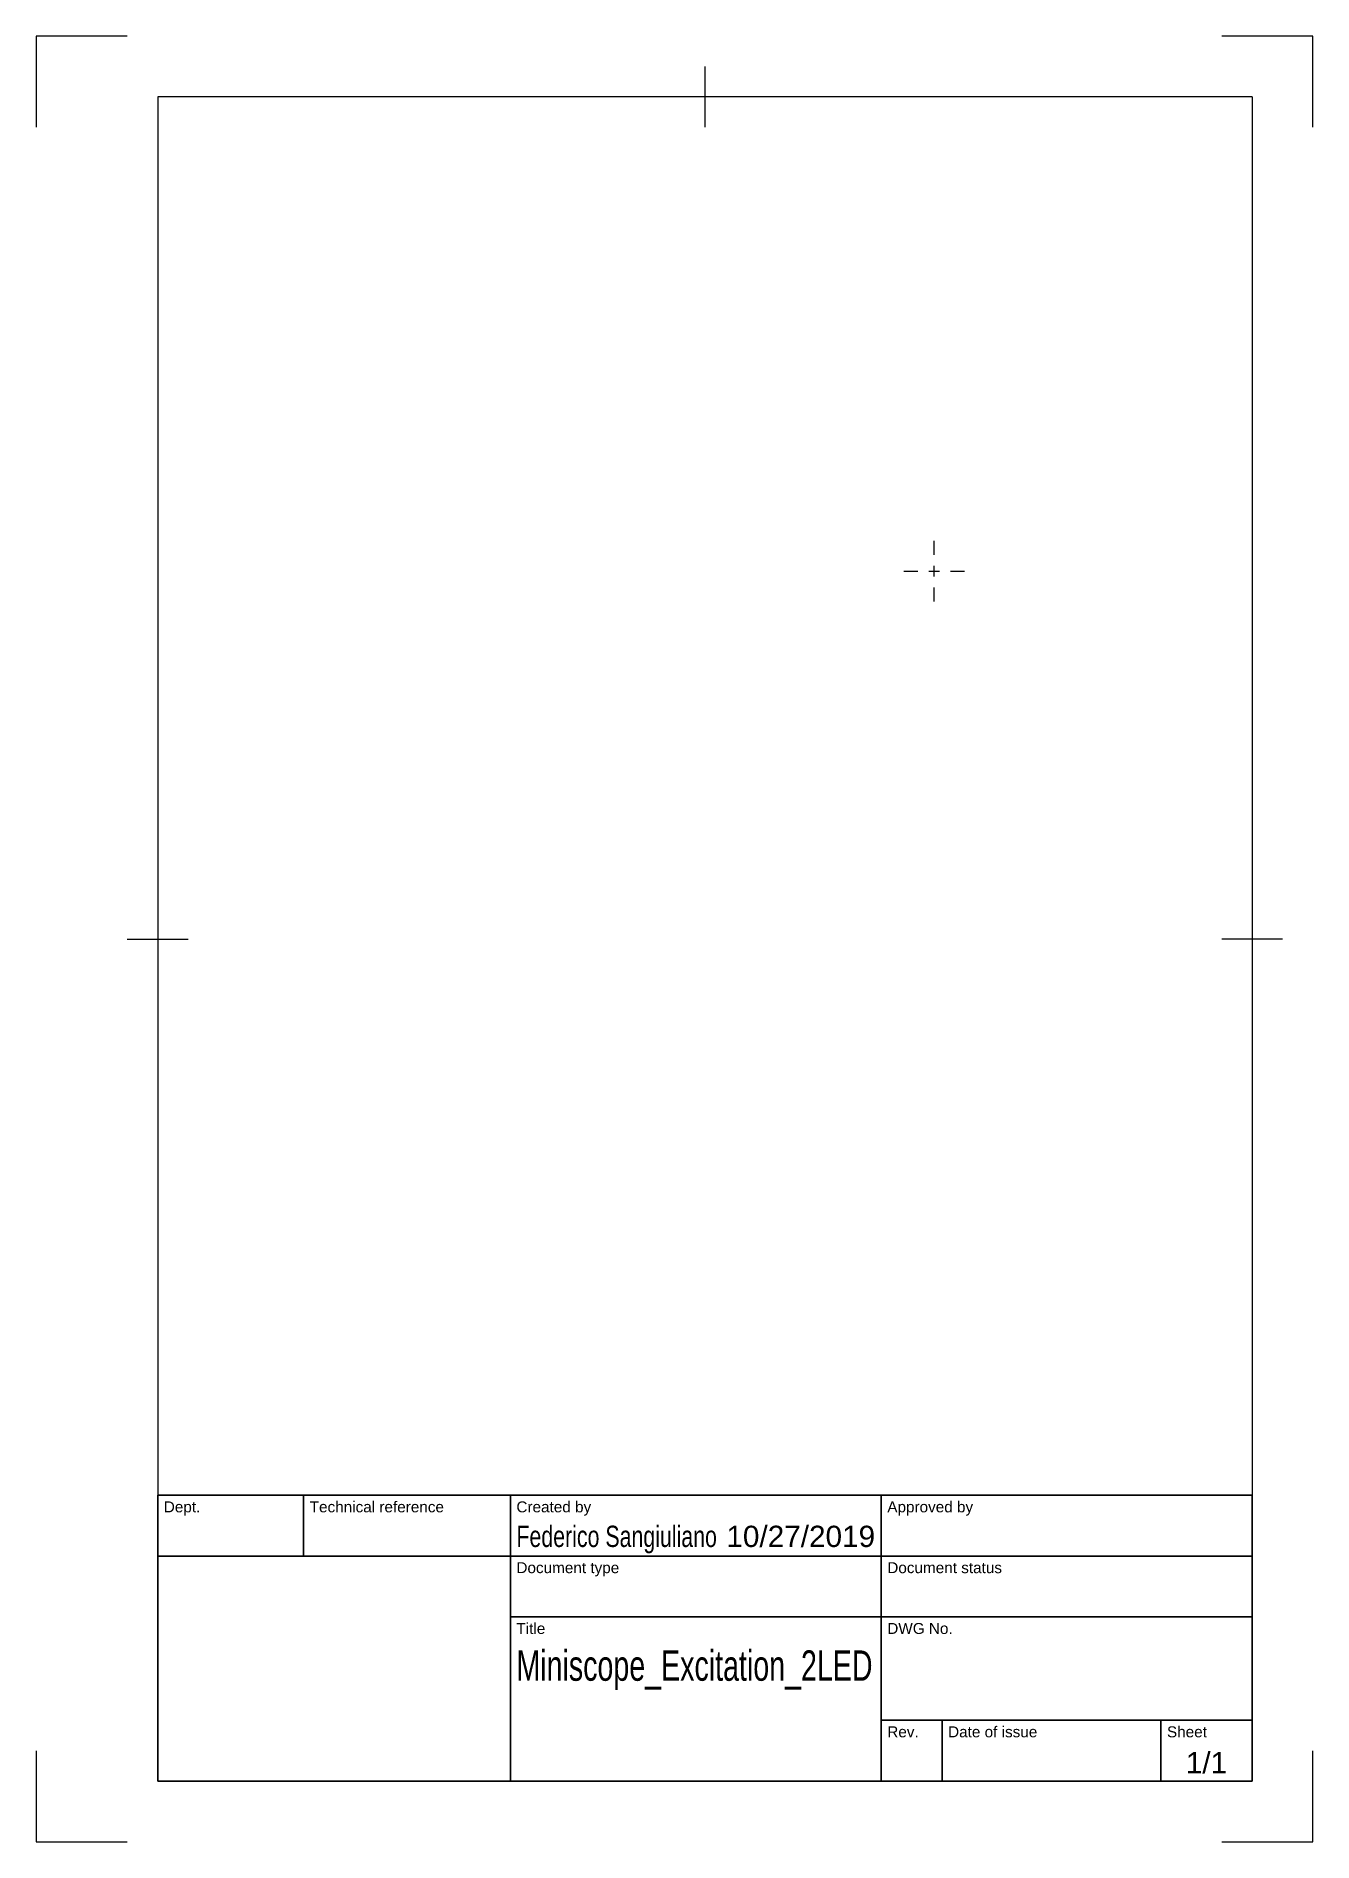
# Paper-space layout 'Sheet1' of a CAD drawing. Header units: millimetres. Extents: x 0 to 210, y 0 to 297.
import ezdxf
from ezdxf.enums import TextEntityAlignment as Align

# ---------------------------------------------------------------- set-up
doc = ezdxf.new("R2010")
doc.units = ezdxf.units.MM
doc.header["$LTSCALE"] = 0.75
doc.linetypes.add('CENTER2', pattern=[28.575, 19.05, -3.175, 3.175, -3.175])
for name, color, linetype, lineweight in [('Border', 7, 'Continuous', 25), ('Center Lines', 7, 'CENTER2', 25), ('TitleBlock', 7, 'Continuous', 35)]:
    doc.layers.add(name, color=color, linetype=linetype, lineweight=lineweight)
doc.styles.add('FusionTitle', font='')
doc.styles.get('FusionTitle').set_extended_font_data('Arial Unicode MS')

# ---------------------------------------------------------------- blocks, each defined once
blk = doc.blocks.new('ISO_A4(P)_SHEET')
at = {"layer": 'Border'}
for p, q in [((15, 297), (0, 297)), ((0, 297), (0, 282)), ((210, 297), (195, 297)), ((210, 282), (210, 297)), ((110, 292), (110, 282)), ((200, 287), (20, 287)), ((20, 287), (20, 10)), ((200, 287), (200, 10)), ((15, 148.5), (25, 148.5)), ((205, 148.5), (195, 148.5)), ((0, 15), (0, 0)), ((210, 0), (210, 15)), ((20, 10), (200, 10)), ((0, 0), (15, 0)), ((195, 0), (210, 0))]:
    blk.add_line(p, q, dxfattribs=at)
blk = doc.blocks.new('ISO_TITLEBLOCK')
at = {"layer": 'TitleBlock'}
for p, q in [((0, 47), (-180, 47)), ((-180, 47), (-180, 0)), ((-156, 37), (-156, 47)), ((-122, 0), (-122, 47)), ((-61, 0), (-61, 47)), ((0, 0), (0, 47)), ((-180, 37), (0, 37)), ((-122, 27), (0, 27)), ((-61, 10), (0, 10)), ((-51, 0), (-51, 10)), ((-15, 0), (-15, 10)), ((-180, 0), (0, 0))]:
    blk.add_line(p, q, dxfattribs=at)
at = {"layer": 'TitleBlock', "style": 'FusionTitle'}
for s, p in [('Dept.', (-179, 46)), ('Technical reference', (-155, 46)), ('Created by', (-121, 46)), ('Approved by', (-60, 46)), ('Document type', (-121, 36)), ('Document status', (-60, 36)), ('Title', (-121, 26)), ('DWG No.', (-60, 26)), ('Rev.', (-60, 9)), ('Date of issue', (-50, 9)), ('Sheet', (-14, 9))]:
    blk.add_text(s, height=1.8, dxfattribs=at).set_placement(p, align=Align.TOP_LEFT)
for tag, p, height in [('DEPT', (-179, 38.5), 3.5), ('TECHNICAL_REFERENCE', (-155, 38.5), 3.5), ('CREATED_BY', (-121, 38.5), 3.5), ('APPROVED_BY', (-60, 38.5), 3.5), ('DOCUMENT_TYPE', (-121, 28.5), 3.5), ('DOCUMENT_STATUS', (-60, 28.5), 3.5), ('TITLE_1', (-121, 16.5), 5), ('TITLE_2', (-121, 9), 5), ('TITLE_3', (-121, 1.5), 5), ('DATE_OF_ISSUE', (-50, 1.5), 3.5)]:
    blk.add_attdef(tag, p, '', height=height, dxfattribs=at)
for tag, p in [('CREATED_DATE', (-62, 38.5)), ('APPROVED_DATE', (-1, 38.5))]:
    blk.add_attdef(tag, text='', height=3.5, dxfattribs=at).set_placement(p, align=Align.RIGHT)
for tag, height, p in [('DRAWING_NUMBER', 5, (-30.5, 16.6)), ('REV', 3.5, (-56, 3.1)), ('SHEET', 3.5, (-7.5, 3.1))]:
    blk.add_attdef(tag, text='', height=height, dxfattribs=at).set_placement(p, align=Align.MIDDLE)
blk = doc.blocks.new('*U19')
at = {"layer": 'Center Lines', "color": 0, "ltscale": 0.75, "transparency": 16777216}
for p, q in [((0, 2.68), (0, 5)), ((-5, 0), (-2.68, 0)), ((2.68, 0), (5, 0)), ((0, -5), (0, -2.68))]:
    blk.add_line(p, q, dxfattribs=at)
at = {"layer": 'Center Lines', "color": 0, "linetype": 'Continuous', "ltscale": 0.75, "transparency": 16777216}
for p, q in [((-0.89, 0), (0.89, 0)), ((0, -0.89), (0, 0.89))]:
    blk.add_line(p, q, dxfattribs=at)

psp = doc.layouts.new('Sheet1')

# ---------------------------------------------------------------- block references
at = {"layer": 'Border'}
psp.add_blockref('ISO_A4(P)_SHEET', (0, 0), dxfattribs=at)
at = {"layer": 'Center Lines', "ltscale": 0.75}
psp.add_blockref('*U19', (147.7, 209.01), dxfattribs=at)
at = {"layer": 'TitleBlock'}
ref = psp.add_blockref('ISO_TITLEBLOCK', (200, 10), dxfattribs=at)
ref.add_attrib('CREATED_DATE', '10/27/2019', dxfattribs={"height": 3.5, "style": 'FusionTitle'}).set_placement((138, 48.5), align=Align.RIGHT)
ref.add_attrib('SHEET', '1/1', dxfattribs={"height": 3.5, "style": 'FusionTitle'}).set_placement((192.5, 13.1), align=Align.MIDDLE)
ref.add_attrib('TITLE_1', 'Miniscope_Excitation_2LED', (79, 26.5), dxfattribs={"height": 5, "style": 'FusionTitle', "width": 0.673569})
ref.add_attrib('CREATED_BY', 'Federico Sangiuliano', (79, 48.5), dxfattribs={"height": 3.5, "style": 'FusionTitle', "width": 0.717901})

doc.saveas('drawing.dxf')
